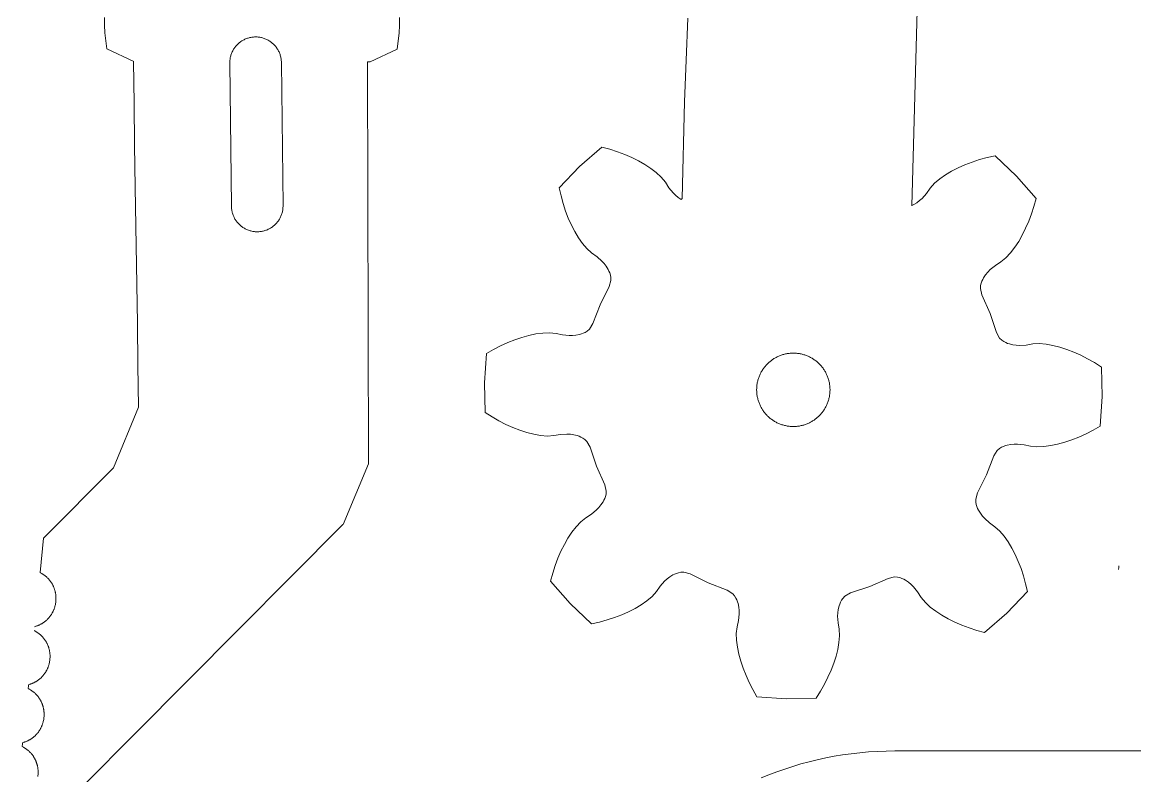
# Model space of a CAD drawing. Header units: millimetres. Extents: x -87 to 69, y -57 to 280.
# Drawn here: x -80.17 to -41.35, y 85.75 to 112.04 of the extents above; entities that cross this region are included whole.
import ezdxf

# ---------------------------------------------------------------- set-up
doc = ezdxf.new("R2010")
doc.units = ezdxf.units.MM
doc.header["$MEASUREMENT"] = 0
doc.layers.add('Predeterminado', color=18, linetype='Continuous', true_color=0x000000)

msp = doc.modelspace()

# ---------------------------------------------------------------- linework, layer by layer
at = {"layer": 'Predeterminado', "lineweight": 9}
for points in [[(-48.654, 123.113), (-49.132, 105.633), (-49.122, 105.647), (-49.062, 105.676), (-48.954, 105.742), (-48.858, 105.815), (-48.771, 105.894), (-48.618, 106.065), (-48.486, 106.252), (-48.334, 106.424), (-48.153, 106.576), (-47.954, 106.715), (-47.741, 106.843), (-47.514, 106.96), (-47.276, 107.066), (-47.027, 107.161), (-46.767, 107.246), (-46.498, 107.319), (-46.219, 107.382), (-45.47, 106.671), (-44.792, 105.891), (-44.867, 105.616), (-44.953, 105.35), (-45.049, 105.094), (-45.155, 104.849), (-45.272, 104.616), (-45.398, 104.395), (-45.535, 104.187), (-45.683, 103.995), (-45.843, 103.821), (-46.022, 103.676), (-46.213, 103.553), (-46.392, 103.407), (-46.474, 103.324), (-46.552, 103.231), (-46.622, 103.126), (-46.654, 103.068), (-46.683, 103.004), (-46.708, 102.933), (-46.727, 102.851), (-46.736, 102.749), (-46.684, 102.527), (-46.398, 101.882), (-46.174, 101.213), (-46.062, 101.014), (-45.986, 100.945), (-45.917, 100.897), (-45.85, 100.862), (-45.786, 100.834), (-45.723, 100.813), (-45.6, 100.783), (-45.481, 100.767), (-45.363, 100.761), (-45.134, 100.774), (-44.909, 100.813), (-44.68, 100.827), (-44.444, 100.807), (-44.205, 100.765), (-43.964, 100.704), (-43.721, 100.626), (-43.478, 100.533), (-43.234, 100.424), (-42.991, 100.3), (-42.748, 100.162), (-42.507, 100.009), (-42.48, 98.976), (-42.552, 97.945), (-42.8, 97.804), (-43.048, 97.677), (-43.297, 97.564), (-43.545, 97.466), (-43.793, 97.383), (-44.039, 97.316), (-44.282, 97.266), (-44.523, 97.234), (-44.759, 97.225), (-44.987, 97.249), (-45.21, 97.297), (-45.439, 97.32), (-45.557, 97.319), (-45.677, 97.309), (-45.801, 97.284), (-45.864, 97.266), (-45.93, 97.241), (-45.998, 97.209), (-46.07, 97.164), (-46.148, 97.098), (-46.269, 96.905), (-46.522, 96.246), (-46.837, 95.614), (-46.898, 95.395), (-46.894, 95.292), (-46.878, 95.21), (-46.856, 95.137), (-46.83, 95.073), (-46.801, 95.013), (-46.735, 94.905), (-46.662, 94.809), (-46.583, 94.722), (-46.412, 94.569), (-46.225, 94.437), (-46.053, 94.285), (-45.901, 94.104), (-45.762, 93.905), (-45.634, 93.692), (-45.517, 93.465), (-45.411, 93.227), (-45.316, 92.978), (-45.231, 92.718), (-45.158, 92.449), (-45.095, 92.171), (-45.806, 91.421), (-46.586, 90.743), (-46.861, 90.818), (-47.127, 90.904), (-47.383, 91), (-47.628, 91.106), (-47.861, 91.223), (-48.082, 91.349), (-48.29, 91.486), (-48.482, 91.634), (-48.656, 91.794), (-48.801, 91.972), (-48.924, 92.165), (-49.07, 92.343), (-49.153, 92.425), (-49.246, 92.503), (-49.351, 92.573), (-49.409, 92.605), (-49.473, 92.634), (-49.544, 92.659), (-49.626, 92.678), (-49.728, 92.687), (-49.95, 92.635), (-50.595, 92.348), (-51.264, 92.125), (-51.463, 92.013), (-51.532, 91.937), (-51.58, 91.868), (-51.615, 91.801), (-51.643, 91.737), (-51.664, 91.674), (-51.694, 91.551), (-51.71, 91.432), (-51.716, 91.314), (-51.703, 91.085), (-51.664, 90.86), (-51.65, 90.631), (-51.67, 90.395), (-51.712, 90.156), (-51.773, 89.915), (-51.851, 89.672), (-51.945, 89.429), (-52.053, 89.185), (-52.177, 88.941), (-52.315, 88.699), (-52.467, 88.458), (-53.501, 88.431), (-54.532, 88.503), (-54.673, 88.751), (-54.8, 88.999), (-54.913, 89.248), (-55.011, 89.496), (-55.094, 89.744), (-55.161, 89.99), (-55.211, 90.233), (-55.243, 90.474), (-55.252, 90.71), (-55.228, 90.938), (-55.18, 91.161), (-55.157, 91.39), (-55.158, 91.508), (-55.168, 91.628), (-55.192, 91.752), (-55.211, 91.815), (-55.236, 91.881), (-55.268, 91.949), (-55.312, 92.021), (-55.379, 92.099), (-55.572, 92.22), (-56.231, 92.473), (-56.862, 92.788), (-57.082, 92.849), (-57.185, 92.845), (-57.267, 92.829), (-57.34, 92.807), (-57.404, 92.781), (-57.464, 92.752), (-57.572, 92.686), (-57.668, 92.613), (-57.755, 92.534), (-57.908, 92.363), (-58.04, 92.176), (-58.192, 92.004), (-58.373, 91.852), (-58.572, 91.713), (-58.785, 91.585), (-59.012, 91.468), (-59.25, 91.362), (-59.499, 91.267), (-59.759, 91.182), (-60.028, 91.109), (-60.306, 91.046), (-61.056, 91.757), (-61.734, 92.537), (-61.659, 92.812), (-61.573, 93.078), (-61.477, 93.334), (-61.371, 93.579), (-61.254, 93.812), (-61.128, 94.033), (-60.991, 94.241), (-60.843, 94.433), (-60.683, 94.608), (-60.504, 94.752), (-60.312, 94.875), (-60.134, 95.021), (-60.052, 95.104), (-59.975, 95.197), (-59.904, 95.302), (-59.872, 95.36), (-59.843, 95.424), (-59.818, 95.495), (-59.799, 95.577), (-59.79, 95.679), (-59.842, 95.901), (-60.128, 96.546), (-60.352, 97.215), (-60.464, 97.414), (-60.54, 97.483), (-60.609, 97.531), (-60.676, 97.566), (-60.74, 97.594), (-60.803, 97.615), (-60.926, 97.645), (-61.045, 97.661), (-61.163, 97.667), (-61.392, 97.654), (-61.617, 97.615), (-61.847, 97.601), (-62.082, 97.621), (-62.321, 97.663), (-62.562, 97.724), (-62.805, 97.802), (-63.048, 97.896), (-63.292, 98.004), (-63.536, 98.128), (-63.778, 98.266), (-64.019, 98.419), (-64.046, 99.452), (-63.974, 100.483), (-63.726, 100.624), (-63.478, 100.751), (-63.229, 100.864), (-62.981, 100.962), (-62.733, 101.045), (-62.488, 101.112), (-62.244, 101.162), (-62.003, 101.194), (-61.767, 101.203), (-61.539, 101.179), (-61.316, 101.131), (-61.087, 101.108), (-60.969, 101.109), (-60.849, 101.119), (-60.725, 101.144), (-60.661, 101.162), (-60.596, 101.187), (-60.528, 101.219), (-60.456, 101.264), (-60.378, 101.33), (-60.257, 101.523), (-60.004, 102.182), (-59.689, 102.814), (-59.628, 103.033), (-59.632, 103.136), (-59.648, 103.219), (-59.67, 103.291), (-59.696, 103.355), (-59.725, 103.415), (-59.791, 103.523), (-59.864, 103.619), (-59.943, 103.706), (-60.114, 103.859), (-60.301, 103.991), (-60.473, 104.143), (-60.625, 104.324), (-60.764, 104.523), (-60.892, 104.736), (-61.009, 104.963), (-61.115, 105.201), (-61.21, 105.45), (-61.295, 105.71), (-61.368, 105.979), (-61.431, 106.258), (-60.72, 107.007), (-59.94, 107.685), (-59.664, 107.61), (-59.399, 107.524), (-59.143, 107.428), (-58.898, 107.322), (-58.665, 107.205), (-58.444, 107.079), (-58.236, 106.942), (-58.044, 106.794), (-57.87, 106.634), (-57.725, 106.456), (-57.602, 106.263), (-57.456, 106.085), (-57.372, 106.003), (-57.28, 105.926), (-57.175, 105.855), (-57.14, 105.887), (-57.057, 109.263), (-57.002, 110.721), (-56.946, 112.179)], [(-77.303, 112.209), (-77.301, 111.942), (-77.301, 111.942), (-77.286, 111.669), (-77.286, 111.669), (-77.258, 111.391), (-77.258, 111.391), (-77.216, 111.109), (-77.216, 111.109), (-76.281, 110.668), (-76.281, 110.668), (-76.295, 110.668), (-76.295, 110.668), (-76.272, 109.209), (-76.272, 109.209), (-76.25, 107.749), (-76.25, 107.749), (-76.228, 106.29), (-76.228, 106.29), (-76.156, 101.532), (-76.156, 101.532), (-76.134, 100.073), (-76.134, 100.073), (-76.112, 98.614), (-76.112, 98.613), (-76.985, 96.49), (-76.985, 96.49), (-79.427, 94.035), (-79.427, 94.035), (-79.55, 92.837)], [(-79.849, 83.584), (-68.98, 94.511), (-68.98, 94.511), (-68.978, 94.515), (-68.978, 94.515), (-68.093, 96.633), (-68.093, 96.634), (-68.123, 110.662), (-68.123, 110.662), (-68.026, 110.663), (-68.026, 110.663), (-67.091, 111.103), (-67.091, 111.103), (-67.049, 111.386), (-67.049, 111.386), (-67.02, 111.663), (-67.02, 111.663), (-67.005, 111.936), (-67.005, 111.936), (-67.003, 112.203)], [(-79.55, 92.837), (-79.531, 92.827), (-79.512, 92.816), (-79.493, 92.806), (-79.475, 92.795), (-79.457, 92.784), (-79.44, 92.772), (-79.423, 92.761), (-79.406, 92.749), (-79.389, 92.737), (-79.373, 92.724), (-79.357, 92.711), (-79.342, 92.698), (-79.327, 92.685), (-79.312, 92.672), (-79.298, 92.658), (-79.284, 92.645), (-79.27, 92.63), (-79.257, 92.616), (-79.244, 92.602), (-79.231, 92.587), (-79.219, 92.572), (-79.207, 92.557), (-79.195, 92.542), (-79.183, 92.527), (-79.172, 92.511), (-79.162, 92.496), (-79.151, 92.48), (-79.141, 92.464), (-79.132, 92.448), (-79.122, 92.431), (-79.113, 92.415), (-79.105, 92.398), (-79.096, 92.382), (-79.088, 92.365), (-79.081, 92.348), (-79.073, 92.331), (-79.066, 92.314), (-79.06, 92.296), (-79.053, 92.279), (-79.047, 92.261), (-79.042, 92.244), (-79.036, 92.226), (-79.031, 92.208), (-79.027, 92.191), (-79.022, 92.173), (-79.018, 92.155), (-79.014, 92.137), (-79.011, 92.119), (-79.008, 92.101), (-79.005, 92.083), (-79.003, 92.064), (-79.001, 92.046), (-78.999, 92.028), (-78.997, 92.01), (-78.996, 91.991), (-78.995, 91.973), (-78.995, 91.936), (-78.995, 91.9), (-78.997, 91.863), (-79, 91.827), (-79.004, 91.79), (-79.01, 91.754), (-79.017, 91.718), (-79.025, 91.683), (-79.03, 91.665), (-79.034, 91.647), (-79.04, 91.63), (-79.045, 91.612), (-79.051, 91.595), (-79.057, 91.577), (-79.063, 91.56), (-79.07, 91.543), (-79.077, 91.526), (-79.084, 91.509), (-79.092, 91.493), (-79.1, 91.476), (-79.108, 91.459), (-79.117, 91.443), (-79.125, 91.427), (-79.135, 91.411), (-79.144, 91.395), (-79.154, 91.379), (-79.164, 91.364), (-79.174, 91.348), (-79.185, 91.333), (-79.196, 91.318), (-79.207, 91.303), (-79.219, 91.289), (-79.23, 91.274), (-79.243, 91.26), (-79.255, 91.246), (-79.268, 91.232), (-79.281, 91.218), (-79.294, 91.205), (-79.308, 91.192), (-79.322, 91.179), (-79.336, 91.166), (-79.35, 91.153), (-79.365, 91.141), (-79.38, 91.129), (-79.396, 91.117), (-79.411, 91.106), (-79.427, 91.095), (-79.444, 91.084), (-79.46, 91.073), (-79.477, 91.063), (-79.494, 91.053), (-79.512, 91.043), (-79.529, 91.033), (-79.547, 91.024), (-79.566, 91.015), (-79.584, 91.006), (-79.603, 90.998), (-79.622, 90.99), (-79.642, 90.983), (-79.662, 90.975), (-79.682, 90.968), (-79.702, 90.962), (-79.722, 90.955), (-79.743, 90.949)], [(-41.9, 93.077), (-41.907, 93.01), (-41.907, 93.01), (-41.914, 92.94)], [(-79.757, 90.813), (-79.738, 90.803), (-79.719, 90.792), (-79.701, 90.782), (-79.682, 90.771), (-79.665, 90.76), (-79.647, 90.748), (-79.63, 90.737), (-79.613, 90.725), (-79.597, 90.712), (-79.581, 90.7), (-79.565, 90.687), (-79.55, 90.674), (-79.534, 90.661), (-79.52, 90.648), (-79.505, 90.634), (-79.491, 90.62), (-79.478, 90.606), (-79.464, 90.592), (-79.451, 90.578), (-79.438, 90.563), (-79.426, 90.548), (-79.414, 90.533), (-79.402, 90.518), (-79.391, 90.503), (-79.38, 90.487), (-79.369, 90.472), (-79.359, 90.456), (-79.349, 90.44), (-79.339, 90.424), (-79.33, 90.407), (-79.321, 90.391), (-79.312, 90.374), (-79.304, 90.357), (-79.296, 90.341), (-79.288, 90.324), (-79.281, 90.307), (-79.274, 90.289), (-79.267, 90.272), (-79.261, 90.255), (-79.255, 90.237), (-79.249, 90.22), (-79.244, 90.202), (-79.239, 90.184), (-79.234, 90.167), (-79.23, 90.149), (-79.226, 90.131), (-79.222, 90.113), (-79.219, 90.095), (-79.216, 90.077), (-79.213, 90.058), (-79.21, 90.04), (-79.208, 90.022), (-79.206, 90.004), (-79.205, 89.986), (-79.204, 89.967), (-79.203, 89.949), (-79.202, 89.912), (-79.203, 89.876), (-79.205, 89.839), (-79.208, 89.803), (-79.212, 89.766), (-79.218, 89.73), (-79.225, 89.694), (-79.233, 89.659), (-79.237, 89.641), (-79.242, 89.623), (-79.247, 89.606), (-79.253, 89.588), (-79.258, 89.571), (-79.265, 89.553), (-79.271, 89.536), (-79.278, 89.519), (-79.285, 89.502), (-79.292, 89.485), (-79.3, 89.469), (-79.307, 89.452), (-79.316, 89.435), (-79.324, 89.419), (-79.333, 89.403), (-79.342, 89.387), (-79.352, 89.371), (-79.361, 89.355), (-79.371, 89.34), (-79.382, 89.324), (-79.392, 89.309), (-79.403, 89.294), (-79.415, 89.279), (-79.426, 89.264), (-79.438, 89.25), (-79.45, 89.236), (-79.463, 89.222), (-79.475, 89.208), (-79.488, 89.194), (-79.502, 89.181), (-79.515, 89.168), (-79.529, 89.155), (-79.544, 89.142), (-79.558, 89.129), (-79.573, 89.117), (-79.588, 89.105), (-79.603, 89.093), (-79.619, 89.082), (-79.635, 89.071), (-79.651, 89.06), (-79.668, 89.049), (-79.685, 89.039), (-79.702, 89.028), (-79.719, 89.019), (-79.737, 89.009), (-79.755, 89), (-79.773, 88.991), (-79.792, 88.982), (-79.811, 88.974), (-79.83, 88.966), (-79.849, 88.959), (-79.869, 88.951), (-79.889, 88.944), (-79.909, 88.938), (-79.93, 88.931), (-79.951, 88.925)], [(-79.951, 88.925), (-79.951, 88.925), (-79.951, 88.925), (-79.951, 88.925), (-79.951, 88.925), (-79.951, 88.924), (-79.951, 88.919), (-79.953, 88.904), (-79.958, 88.857), (-79.963, 88.81), (-79.964, 88.794), (-79.965, 88.79), (-79.965, 88.789), (-79.965, 88.789), (-79.965, 88.789), (-79.965, 88.789), (-79.965, 88.789)], [(-79.965, 88.789), (-79.946, 88.779), (-79.927, 88.768), (-79.908, 88.758), (-79.89, 88.747), (-79.872, 88.736), (-79.855, 88.724), (-79.838, 88.712), (-79.821, 88.7), (-79.804, 88.688), (-79.788, 88.676), (-79.773, 88.663), (-79.757, 88.65), (-79.742, 88.637), (-79.727, 88.624), (-79.713, 88.61), (-79.699, 88.596), (-79.685, 88.582), (-79.672, 88.568), (-79.659, 88.554), (-79.646, 88.539), (-79.634, 88.524), (-79.622, 88.509), (-79.61, 88.494), (-79.599, 88.479), (-79.588, 88.463), (-79.577, 88.447), (-79.567, 88.432), (-79.557, 88.416), (-79.547, 88.399), (-79.538, 88.383), (-79.529, 88.367), (-79.52, 88.35), (-79.512, 88.333), (-79.504, 88.317), (-79.496, 88.3), (-79.489, 88.283), (-79.482, 88.265), (-79.475, 88.248), (-79.469, 88.231), (-79.463, 88.213), (-79.457, 88.196), (-79.452, 88.178), (-79.447, 88.16), (-79.442, 88.142), (-79.437, 88.125), (-79.433, 88.107), (-79.43, 88.089), (-79.426, 88.071), (-79.423, 88.053), (-79.42, 88.034), (-79.418, 88.016), (-79.416, 87.998), (-79.414, 87.98), (-79.413, 87.962), (-79.411, 87.943), (-79.411, 87.925), (-79.41, 87.888), (-79.41, 87.852), (-79.412, 87.815), (-79.415, 87.779), (-79.42, 87.742), (-79.425, 87.706), (-79.432, 87.67), (-79.44, 87.635), (-79.445, 87.617), (-79.45, 87.599), (-79.455, 87.582), (-79.46, 87.564), (-79.466, 87.547), (-79.472, 87.529), (-79.479, 87.512), (-79.485, 87.495), (-79.492, 87.478), (-79.5, 87.461), (-79.507, 87.444), (-79.515, 87.428), (-79.523, 87.411), (-79.532, 87.395), (-79.541, 87.379), (-79.55, 87.363), (-79.559, 87.347), (-79.569, 87.331), (-79.579, 87.316), (-79.589, 87.3), (-79.6, 87.285), (-79.611, 87.27), (-79.622, 87.255), (-79.634, 87.24), (-79.646, 87.226), (-79.658, 87.212), (-79.67, 87.198), (-79.683, 87.184), (-79.696, 87.17), (-79.709, 87.157), (-79.723, 87.144), (-79.737, 87.131), (-79.751, 87.118), (-79.766, 87.105), (-79.781, 87.093), (-79.796, 87.081), (-79.811, 87.069), (-79.827, 87.058), (-79.843, 87.047), (-79.859, 87.036), (-79.876, 87.025), (-79.892, 87.015), (-79.91, 87.004), (-79.927, 86.995), (-79.945, 86.985), (-79.963, 86.976), (-79.981, 86.967), (-80, 86.958), (-80.018, 86.95), (-80.038, 86.942), (-80.057, 86.935), (-80.077, 86.927), (-80.097, 86.92), (-80.117, 86.914), (-80.138, 86.907), (-80.158, 86.901)], [(-80.158, 86.901), (-80.158, 86.901), (-80.158, 86.901), (-80.158, 86.901), (-80.159, 86.901), (-80.159, 86.9), (-80.159, 86.895), (-80.161, 86.88), (-80.165, 86.833), (-80.17, 86.786), (-80.172, 86.77), (-80.172, 86.766), (-80.172, 86.765), (-80.172, 86.765), (-80.172, 86.765), (-80.172, 86.765), (-80.172, 86.765)], [(-80.172, 86.765), (-80.153, 86.755), (-80.134, 86.744), (-80.116, 86.734), (-80.098, 86.723), (-80.08, 86.712), (-80.063, 86.7), (-80.046, 86.689), (-80.029, 86.677), (-80.012, 86.665), (-79.996, 86.652), (-79.981, 86.64), (-79.965, 86.627), (-79.95, 86.614), (-79.936, 86.6), (-79.921, 86.587), (-79.907, 86.573), (-79.893, 86.559), (-79.88, 86.545), (-79.867, 86.53), (-79.854, 86.516), (-79.842, 86.501), (-79.83, 86.486), (-79.818, 86.471), (-79.807, 86.456), (-79.796, 86.44), (-79.785, 86.425), (-79.775, 86.409), (-79.765, 86.393), (-79.755, 86.377), (-79.746, 86.36), (-79.737, 86.344), (-79.728, 86.328), (-79.72, 86.311), (-79.712, 86.294), (-79.704, 86.277), (-79.697, 86.26), (-79.69, 86.243), (-79.683, 86.226), (-79.677, 86.209), (-79.671, 86.191), (-79.665, 86.174), (-79.66, 86.156), (-79.655, 86.138), (-79.65, 86.121), (-79.646, 86.103), (-79.642, 86.085), (-79.638, 86.067), (-79.634, 86.049), (-79.631, 86.031), (-79.628, 86.013), (-79.626, 85.995), (-79.624, 85.977), (-79.622, 85.958), (-79.62, 85.94), (-79.619, 85.922), (-79.618, 85.904), (-79.618, 85.867), (-79.618, 85.831), (-79.62, 85.794), (-79.623, 85.758), (-79.627, 85.722)], [(-49.716, 86.613), (-50.025, 86.609), (-50.333, 86.598), (-50.639, 86.578), (-50.943, 86.551), (-51.244, 86.517), (-51.543, 86.475), (-51.84, 86.426), (-52.134, 86.369), (-52.426, 86.306), (-52.714, 86.235), (-53.001, 86.158), (-53.284, 86.073), (-53.564, 85.982), (-53.841, 85.885), (-54.115, 85.781), (-54.386, 85.67)], [(21.284, 86.619), (21.281, 86.619), (21.271, 86.619), (21.233, 86.619), (21.081, 86.619), (20.487, 86.619), (18.234, 86.619), (10.191, 86.618), (-14.216, 86.616), (-38.622, 86.614), (-46.665, 86.613), (-48.918, 86.613), (-49.512, 86.613), (-49.664, 86.613), (-49.703, 86.613), (-49.712, 86.613), (-49.716, 86.613)]]:
    msp.add_lwpolyline(points, dxfattribs=at)
for points in [[(-71.129, 110.638), (-71.072, 105.639), (-71.072, 105.639), (-71.072, 105.608), (-71.072, 105.608), (-71.073, 105.576), (-71.073, 105.576), (-71.075, 105.545), (-71.075, 105.545), (-71.079, 105.515), (-71.079, 105.515), (-71.083, 105.484), (-71.083, 105.484), (-71.089, 105.453), (-71.089, 105.453), (-71.095, 105.423), (-71.095, 105.423), (-71.103, 105.393), (-71.103, 105.393), (-71.112, 105.363), (-71.112, 105.363), (-71.121, 105.333), (-71.121, 105.333), (-71.132, 105.304), (-71.132, 105.304), (-71.144, 105.275), (-71.144, 105.275), (-71.156, 105.247), (-71.156, 105.247), (-71.17, 105.219), (-71.17, 105.219), (-71.185, 105.192), (-71.185, 105.192), (-71.2, 105.165), (-71.2, 105.165), (-71.217, 105.139), (-71.217, 105.139), (-71.234, 105.113), (-71.234, 105.113), (-71.252, 105.088), (-71.252, 105.088), (-71.271, 105.063), (-71.271, 105.063), (-71.291, 105.039), (-71.291, 105.039), (-71.312, 105.016), (-71.312, 105.016), (-71.333, 104.994), (-71.333, 104.994), (-71.356, 104.972), (-71.356, 104.972), (-71.379, 104.951), (-71.379, 104.951), (-71.402, 104.931), (-71.402, 104.931), (-71.427, 104.912), (-71.427, 104.912), (-71.452, 104.894), (-71.452, 104.894), (-71.478, 104.876), (-71.478, 104.876), (-71.504, 104.859), (-71.504, 104.859), (-71.531, 104.844), (-71.531, 104.844), (-71.558, 104.829), (-71.558, 104.829), (-71.586, 104.815), (-71.586, 104.815), (-71.614, 104.802), (-71.614, 104.802), (-71.643, 104.79), (-71.643, 104.79), (-71.672, 104.78), (-71.672, 104.78), (-71.701, 104.77), (-71.701, 104.77), (-71.731, 104.761), (-71.731, 104.761), (-71.761, 104.753), (-71.761, 104.753), (-71.792, 104.746), (-71.792, 104.746), (-71.822, 104.741), (-71.822, 104.741), (-71.853, 104.736), (-71.853, 104.736), (-71.884, 104.733), (-71.884, 104.733), (-71.915, 104.73), (-71.915, 104.73), (-71.946, 104.729), (-71.946, 104.729), (-71.977, 104.728), (-71.977, 104.728), (-72.008, 104.729), (-72.008, 104.729), (-72.039, 104.731), (-72.039, 104.731), (-72.07, 104.734), (-72.07, 104.734), (-72.101, 104.738), (-72.101, 104.738), (-72.131, 104.743), (-72.131, 104.743), (-72.162, 104.749), (-72.162, 104.749), (-72.192, 104.756), (-72.192, 104.756), (-72.222, 104.764), (-72.222, 104.764), (-72.252, 104.773), (-72.252, 104.773), (-72.281, 104.783), (-72.281, 104.783), (-72.31, 104.794), (-72.31, 104.794), (-72.339, 104.807), (-72.339, 104.807), (-72.367, 104.82), (-72.367, 104.82), (-72.394, 104.834), (-72.394, 104.834), (-72.422, 104.849), (-72.422, 104.849), (-72.448, 104.865), (-72.448, 104.865), (-72.474, 104.882), (-72.474, 104.882), (-72.5, 104.9), (-72.5, 104.9), (-72.525, 104.918), (-72.525, 104.918), (-72.549, 104.938), (-72.549, 104.938), (-72.572, 104.958), (-72.572, 104.958), (-72.595, 104.979), (-72.595, 104.979), (-72.617, 105.001), (-72.617, 105.001), (-72.638, 105.024), (-72.638, 105.024), (-72.659, 105.047), (-72.659, 105.047), (-72.678, 105.071), (-72.678, 105.071), (-72.697, 105.096), (-72.697, 105.096), (-72.715, 105.121), (-72.715, 105.121), (-72.732, 105.147), (-72.732, 105.147), (-72.748, 105.174), (-72.748, 105.174), (-72.764, 105.201), (-72.764, 105.201), (-72.778, 105.229), (-72.778, 105.229), (-72.791, 105.257), (-72.791, 105.257), (-72.804, 105.285), (-72.804, 105.285), (-72.815, 105.314), (-72.815, 105.314), (-72.825, 105.343), (-72.825, 105.343), (-72.835, 105.373), (-72.835, 105.373), (-72.843, 105.403), (-72.843, 105.403), (-72.85, 105.433), (-72.85, 105.433), (-72.856, 105.464), (-72.856, 105.464), (-72.862, 105.494), (-72.862, 105.494), (-72.866, 105.525), (-72.866, 105.525), (-72.869, 105.556), (-72.869, 105.556), (-72.871, 105.587), (-72.871, 105.587), (-72.872, 105.618), (-72.872, 105.618), (-72.929, 110.618), (-72.929, 110.618), (-72.929, 110.649), (-72.929, 110.649), (-72.927, 110.68), (-72.927, 110.68), (-72.925, 110.712), (-72.925, 110.712), (-72.922, 110.743), (-72.922, 110.743), (-72.917, 110.774), (-72.917, 110.774), (-72.911, 110.805), (-72.911, 110.805), (-72.905, 110.836), (-72.905, 110.836), (-72.897, 110.866), (-72.897, 110.866), (-72.888, 110.896), (-72.888, 110.896), (-72.878, 110.926), (-72.878, 110.926), (-72.867, 110.955), (-72.867, 110.955), (-72.855, 110.985), (-72.855, 110.985), (-72.842, 111.013), (-72.842, 111.013), (-72.828, 111.041), (-72.828, 111.041), (-72.813, 111.069), (-72.813, 111.069), (-72.798, 111.096), (-72.798, 111.096), (-72.781, 111.123), (-72.781, 111.123), (-72.763, 111.148), (-72.763, 111.148), (-72.744, 111.174), (-72.744, 111.174), (-72.725, 111.198), (-72.725, 111.198), (-72.705, 111.222), (-72.705, 111.222), (-72.683, 111.246), (-72.683, 111.246), (-72.662, 111.268), (-72.662, 111.268), (-72.639, 111.29), (-72.639, 111.29), (-72.615, 111.311), (-72.615, 111.311), (-72.591, 111.331), (-72.591, 111.331), (-72.566, 111.35), (-72.566, 111.35), (-72.541, 111.368), (-72.541, 111.368), (-72.515, 111.386), (-72.515, 111.386), (-72.488, 111.402), (-72.488, 111.402), (-72.461, 111.418), (-72.461, 111.418), (-72.433, 111.432), (-72.433, 111.432), (-72.404, 111.446), (-72.404, 111.446), (-72.376, 111.458), (-72.376, 111.458), (-72.346, 111.47), (-72.346, 111.47), (-72.317, 111.481), (-72.317, 111.481), (-72.287, 111.49), (-72.287, 111.49), (-72.257, 111.499), (-72.257, 111.499), (-72.226, 111.506), (-72.226, 111.506), (-72.195, 111.512), (-72.195, 111.512), (-72.164, 111.518), (-72.164, 111.518), (-72.133, 111.522), (-72.133, 111.522), (-72.102, 111.525), (-72.102, 111.525), (-72.071, 111.527), (-72.071, 111.527), (-72.039, 111.528), (-72.039, 111.528), (-72.008, 111.528), (-72.008, 111.528), (-71.976, 111.526), (-71.976, 111.526), (-71.945, 111.524), (-71.945, 111.524), (-71.914, 111.52), (-71.914, 111.52), (-71.883, 111.516), (-71.883, 111.516), (-71.852, 111.51), (-71.852, 111.51), (-71.821, 111.503), (-71.821, 111.503), (-71.791, 111.496), (-71.791, 111.496), (-71.761, 111.487), (-71.761, 111.487), (-71.731, 111.477), (-71.731, 111.477), (-71.701, 111.466), (-71.701, 111.466), (-71.672, 111.454), (-71.672, 111.454), (-71.644, 111.441), (-71.644, 111.441), (-71.616, 111.427), (-71.616, 111.427), (-71.588, 111.412), (-71.588, 111.412), (-71.561, 111.396), (-71.561, 111.396), (-71.534, 111.38), (-71.534, 111.38), (-71.508, 111.362), (-71.508, 111.362), (-71.483, 111.343), (-71.483, 111.343), (-71.458, 111.324), (-71.458, 111.324), (-71.434, 111.304), (-71.434, 111.304), (-71.411, 111.282), (-71.411, 111.282), (-71.389, 111.26), (-71.389, 111.26), (-71.367, 111.238), (-71.367, 111.238), (-71.346, 111.214), (-71.346, 111.214), (-71.326, 111.19), (-71.326, 111.19), (-71.307, 111.165), (-71.307, 111.165), (-71.289, 111.14), (-71.289, 111.14), (-71.271, 111.113), (-71.271, 111.113), (-71.255, 111.087), (-71.255, 111.087), (-71.239, 111.059), (-71.239, 111.059), (-71.225, 111.032), (-71.225, 111.032), (-71.211, 111.003), (-71.211, 111.003), (-71.198, 110.975), (-71.198, 110.975), (-71.187, 110.945), (-71.187, 110.945), (-71.176, 110.916), (-71.176, 110.916), (-71.167, 110.886), (-71.167, 110.886), (-71.158, 110.856), (-71.158, 110.856), (-71.151, 110.825), (-71.151, 110.825), (-71.144, 110.794), (-71.144, 110.794), (-71.139, 110.763), (-71.139, 110.763), (-71.135, 110.732), (-71.135, 110.732), (-71.132, 110.701), (-71.132, 110.701), (-71.13, 110.67), (-71.13, 110.67)], [(-53.311, 97.934), (-53.278, 97.934), (-53.245, 97.934), (-53.213, 97.934), (-53.18, 97.936), (-53.148, 97.939), (-53.116, 97.942), (-53.084, 97.946), (-53.052, 97.951), (-53.021, 97.956), (-52.99, 97.963), (-52.959, 97.97), (-52.929, 97.978), (-52.898, 97.986), (-52.869, 97.995), (-52.839, 98.005), (-52.81, 98.016), (-52.781, 98.028), (-52.752, 98.04), (-52.724, 98.052), (-52.696, 98.066), (-52.668, 98.08), (-52.641, 98.095), (-52.614, 98.11), (-52.588, 98.126), (-52.562, 98.142), (-52.536, 98.16), (-52.511, 98.177), (-52.487, 98.196), (-52.462, 98.215), (-52.439, 98.234), (-52.415, 98.254), (-52.393, 98.275), (-52.37, 98.296), (-52.349, 98.318), (-52.327, 98.34), (-52.307, 98.363), (-52.286, 98.386), (-52.267, 98.41), (-52.248, 98.434), (-52.229, 98.458), (-52.211, 98.483), (-52.194, 98.509), (-52.177, 98.535), (-52.161, 98.561), (-52.146, 98.588), (-52.131, 98.615), (-52.117, 98.643), (-52.103, 98.671), (-52.09, 98.7), (-52.078, 98.728), (-52.067, 98.758), (-52.056, 98.787), (-52.046, 98.817), (-52.036, 98.847), (-52.027, 98.878), (-52.02, 98.908), (-52.012, 98.94), (-52.006, 98.971), (-52, 99.003), (-51.995, 99.035), (-51.991, 99.067), (-51.988, 99.1), (-51.986, 99.132), (-51.984, 99.165), (-51.983, 99.198), (-51.983, 99.231), (-51.984, 99.264), (-51.986, 99.296), (-51.988, 99.329), (-51.991, 99.361), (-51.995, 99.393), (-52, 99.424), (-52.006, 99.455), (-52.012, 99.487), (-52.019, 99.517), (-52.027, 99.548), (-52.036, 99.578), (-52.045, 99.608), (-52.055, 99.638), (-52.066, 99.667), (-52.077, 99.696), (-52.089, 99.725), (-52.102, 99.753), (-52.115, 99.781), (-52.129, 99.808), (-52.144, 99.836), (-52.159, 99.862), (-52.175, 99.889), (-52.192, 99.915), (-52.209, 99.94), (-52.227, 99.965), (-52.245, 99.99), (-52.264, 100.014), (-52.284, 100.038), (-52.304, 100.061), (-52.324, 100.084), (-52.345, 100.106), (-52.367, 100.128), (-52.389, 100.149), (-52.412, 100.17), (-52.435, 100.19), (-52.459, 100.21), (-52.483, 100.229), (-52.508, 100.247), (-52.533, 100.265), (-52.558, 100.283), (-52.584, 100.299), (-52.611, 100.315), (-52.638, 100.331), (-52.665, 100.346), (-52.693, 100.36), (-52.721, 100.373), (-52.749, 100.386), (-52.778, 100.399), (-52.807, 100.41), (-52.836, 100.421), (-52.866, 100.431), (-52.897, 100.44), (-52.927, 100.449), (-52.958, 100.457), (-52.989, 100.464), (-53.02, 100.471), (-53.052, 100.476), (-53.084, 100.481), (-53.116, 100.485), (-53.149, 100.489), (-53.182, 100.491), (-53.215, 100.493), (-53.248, 100.494), (-53.281, 100.494), (-53.313, 100.493), (-53.346, 100.491), (-53.378, 100.489), (-53.41, 100.485), (-53.442, 100.481), (-53.473, 100.477), (-53.505, 100.471), (-53.536, 100.465), (-53.567, 100.457), (-53.597, 100.45), (-53.627, 100.441), (-53.657, 100.432), (-53.687, 100.422), (-53.716, 100.411), (-53.745, 100.4), (-53.774, 100.388), (-53.802, 100.375), (-53.83, 100.361), (-53.858, 100.347), (-53.885, 100.333), (-53.912, 100.317), (-53.938, 100.301), (-53.964, 100.285), (-53.99, 100.268), (-54.015, 100.25), (-54.039, 100.231), (-54.064, 100.212), (-54.087, 100.193), (-54.111, 100.173), (-54.133, 100.152), (-54.156, 100.131), (-54.177, 100.109), (-54.199, 100.087), (-54.219, 100.065), (-54.239, 100.041), (-54.259, 100.018), (-54.278, 99.994), (-54.297, 99.969), (-54.315, 99.944), (-54.332, 99.918), (-54.349, 99.892), (-54.365, 99.866), (-54.38, 99.839), (-54.395, 99.812), (-54.409, 99.784), (-54.423, 99.756), (-54.436, 99.728), (-54.448, 99.699), (-54.459, 99.67), (-54.47, 99.64), (-54.48, 99.61), (-54.49, 99.58), (-54.498, 99.55), (-54.506, 99.519), (-54.514, 99.488), (-54.52, 99.456), (-54.526, 99.424), (-54.531, 99.392), (-54.535, 99.36), (-54.538, 99.328), (-54.54, 99.295), (-54.542, 99.262), (-54.543, 99.229), (-54.543, 99.196), (-54.542, 99.163), (-54.54, 99.131), (-54.538, 99.099), (-54.535, 99.067), (-54.531, 99.035), (-54.526, 99.003), (-54.52, 98.972), (-54.514, 98.941), (-54.507, 98.91), (-54.499, 98.879), (-54.49, 98.849), (-54.481, 98.819), (-54.471, 98.79), (-54.46, 98.76), (-54.449, 98.731), (-54.437, 98.703), (-54.424, 98.674), (-54.411, 98.646), (-54.397, 98.619), (-54.382, 98.592), (-54.367, 98.565), (-54.351, 98.538), (-54.334, 98.512), (-54.317, 98.487), (-54.299, 98.462), (-54.281, 98.437), (-54.262, 98.413), (-54.242, 98.389), (-54.222, 98.366), (-54.202, 98.343), (-54.181, 98.321), (-54.159, 98.299), (-54.137, 98.278), (-54.114, 98.257), (-54.091, 98.237), (-54.067, 98.217), (-54.043, 98.198), (-54.018, 98.18), (-53.993, 98.162), (-53.968, 98.145), (-53.942, 98.128), (-53.915, 98.112), (-53.888, 98.096), (-53.861, 98.082), (-53.833, 98.067), (-53.805, 98.054), (-53.777, 98.041), (-53.748, 98.029), (-53.719, 98.017), (-53.689, 98.006), (-53.66, 97.996), (-53.629, 97.987), (-53.599, 97.978), (-53.568, 97.97), (-53.537, 97.963), (-53.506, 97.957), (-53.474, 97.951), (-53.442, 97.946), (-53.41, 97.942), (-53.377, 97.939), (-53.344, 97.936)]]:
    msp.add_lwpolyline(points, close=True, dxfattribs=at)

doc.saveas('drawing.dxf')
